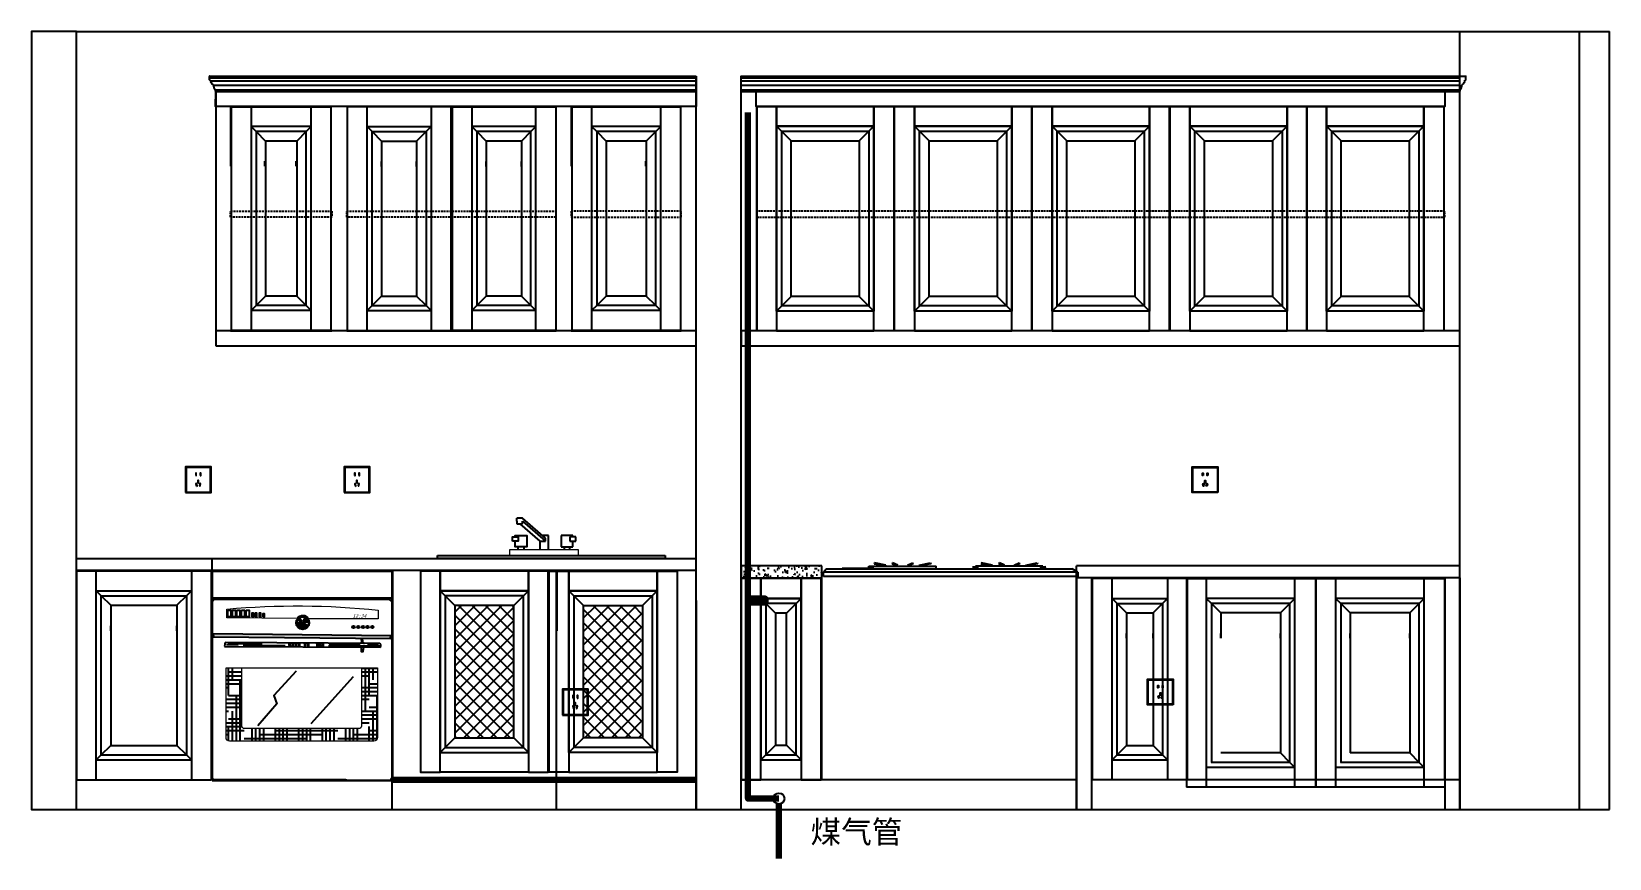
# Model space of a CAD drawing. Header units: inches. Extents: x 0 to 5270, y -163 to 2600.
import ezdxf

# ---------------------------------------------------------------- set-up
doc = ezdxf.new("R2010")
doc.units = ezdxf.units.IN
doc.header["$MEASUREMENT"] = 0
doc.linetypes.add('HIDDEN', pattern=[9.525, 6.35, -3.175])
for name, color, linetype in [('家具', 1, 'Continuous'), ('立面', 7, 'Continuous'), ('细线', 252, 'Continuous')]:
    doc.layers.add(name, color=color, linetype=linetype)
doc.layers.add('饰线', color=134, linetype='Continuous', lineweight=13)
doc.styles.add('ROMANS', font='SimSun.ttf', dxfattribs={"height": 150})
doc.styles.get("Standard").update_dxf_attribs({"font": 'SimSun.ttf'})

# ---------------------------------------------------------------- blocks, each defined once
blk = doc.blocks.new('A$C71273D52')
at = {"color": 1, "lineweight": 211}
for p, q in [((271.8, 113.6), (271.7, 105)), ((496.8, 113.6), (496.8, 105))]:
    blk.add_line(p, q, dxfattribs=at)
at = {"layer": '立面', "color": 3}
for p, q in [((271.8, 113.6), (496.8, 113.6)), ((290.7, 124.4), (289.6, 121.2)), ((289.6, 121.2), (328, 114.2)), ((328.6, 116.9), (290.7, 124.4)), ((328, 114.2), (328.6, 116.9)), ((351, 124.4), (349.4, 121.4)), ((349.4, 121.4), (366.4, 114.2)), ((368, 116.9), (351, 124.4)), ((366.4, 114.2), (368, 116.9)), ((400.6, 116.9), (417.6, 124.4)), ((402.2, 114.2), (400.6, 116.9)), ((419.2, 121.4), (402.2, 114.2)), ((417.6, 124.4), (419.2, 121.4)), ((440, 116.9), (477.9, 124.4)), ((440.6, 114.2), (440, 116.9)), ((479, 121.2), (440.6, 114.2)), ((853.2, 113.6), (628.2, 113.6)), ((628.2, 105), (628.2, 113.6)), ((647.1, 124.4), (646, 121.2)), ((646, 121.2), (684.4, 114.2)), ((685, 116.9), (647.1, 124.4)), ((684.4, 114.2), (685, 116.9)), ((707.4, 124.4), (705.8, 121.4)), ((705.8, 121.4), (722.8, 114.2)), ((724.4, 116.9), (707.4, 124.4)), ((722.8, 114.2), (724.4, 116.9)), ((757, 116.9), (774, 124.4)), ((758.6, 114.2), (757, 116.9)), ((775.6, 121.4), (758.6, 114.2)), ((774, 124.4), (775.6, 121.4)), ((796.4, 116.9), (834.3, 124.4)), ((797, 114.2), (796.4, 116.9)), ((835.4, 121.2), (797, 114.2)), ((834.3, 124.4), (835.4, 121.2)), ((853.2, 105), (853.2, 113.6)), ((155.1, 93.5), (174.2, 105)), ((155.1, 93.5), (1005.1, 93.5)), ((155.1, 93.5), (155.1, 78.5)), ((155.1, 78.5), (1005.1, 78.5)), ((995.8, 105), (174.2, 105)), ((836.5, 105.4), (943, 105.4)), ((1005.1, 93.5), (995.8, 105)), ((1005.1, 78.5), (1005.1, 93.5))]:
    blk.add_line(p, q, dxfattribs=at)
blk = doc.blocks.new('门板')
at = {"color": 6}
for p, q in [((66, 606), (115, 557)), ((312, 557), (361, 606)), ((115, 115), (66, 66)), ((312, 115), (361, 66))]:
    blk.add_line(p, q, dxfattribs=at)
for points in [[(0, 672), (66, 672), (66, 0), (0, 0)], [(66, 672), (361, 672), (361, 606), (66, 606)], [(361, 672), (427, 672), (427, 0), (361, 0)], [(66, 606), (361, 606), (361, 66), (66, 66)], [(83, 589), (344, 589), (344, 83), (83, 83)], [(115, 557), (312, 557), (312, 115), (115, 115)], [(66, 0), (361, 0), (361, 66), (66, 66)]]:
    blk.add_lwpolyline(points, close=True, dxfattribs=at)
blk = doc.blocks.new('627 267门')
at = {"color": 5}
for p, q in [((66, 606), (115, 557)), ((152, 557), (201, 606)), ((115, 115), (66, 66)), ((152, 115), (201, 66))]:
    blk.add_line(p, q, dxfattribs=at)
at = {"color": 6}
for points in [[(0, 672), (66, 672), (66, 0), (0, 0)], [(66, 672), (201, 672), (201, 606), (66, 606)], [(201, 672), (267, 672), (267, 0), (201, 0)], [(66, 606), (201, 606), (201, 66), (66, 66)], [(83, 589), (184, 589), (184, 83), (83, 83)], [(66, 0), (201, 0), (201, 66), (66, 66)]]:
    blk.add_lwpolyline(points, close=True, dxfattribs=at)
at = {"color": 5}
blk.add_lwpolyline([(115, 557), (152, 557), (152, 115), (115, 115)], close=True, dxfattribs=at)
blk = doc.blocks.new('墙壁开关')
at = {"color": 1}
for points in [[(-43, -43), (43, -43), (43, 43), (-43, 43)], [(-41, -41), (41, -41), (41, 41), (-41, 41)]]:
    blk.add_lwpolyline(points, close=True, dxfattribs=at)
at = {"color": 2}
for points in [[(-8.7, 13.9), (-6.7, 13.9), (-6.7, 21.9), (-8.7, 21.9)], [(6.3, 13.9), (8.3, 13.9), (8.3, 21.9), (6.3, 21.9)], [(-5.7, -21), (-3.8, -20.5), (-5.8, -12.8), (-7.8, -13.3)], [(-1.4, -10.2), (0.6, -10.2), (0.6, -2.2), (-1.4, -2.2)], [(3.4, -20.5), (5.3, -21), (7.4, -13.3), (5.4, -12.8)]]:
    blk.add_lwpolyline(points, close=True, dxfattribs=at)

msp = doc.modelspace()

# ---------------------------------------------------------------- hatches: boundary and pattern name
h = msp.add_hatch()
h.set_pattern_fill('AR-CONC', color=6, scale=0.25, style=0)
h.set_pattern_definition([(130, (98615.716, 33946.245), (-45.546167, -3.984771), [4.7625, -52.3875]), (185, (98615.716, 33946.245), (8.810706, 47.76416), [3.81, -41.91]), (79.549, (98611.92, 33945.913), (-36.735625, 43.779172), [4.0475, -44.5225]), (133.8158, (98615.716, 33958.945), (-67.76976, -10.510582), [7.14375, -78.58125]), (83.3644, (98610.07, 33958.07), (-59.35106, 61.85639), [6.07125, -66.78375]), (188.816, (98615.716, 33958.945), (-59.35115, 61.85628), [5.715, -62.865]), (159, (98609.366, 33955.77), (-37.90372, -25.56638), [4.7625, -52.3875]), (214, (98609.366, 33955.77), (-15.450507, 46.046992), [3.81, -41.91]), (108.5486, (98606.207, 33953.64), (-53.354123, 20.480714), [4.0475, -44.5225]), (142.5, (98615.716, 33946.245), (-0.7721508, 21.1387597), [0, -41.402, 0, -42.545, 0, -42.06875]), (172.5, (98615.716, 33946.245), (-16.7049156, 25.0451437), [0, -24.257, 0, -40.4495, 0, -16.03375]), (212.5, (98629.877, 33946.245), (-33.8976488, -1.432186), [0, -15.875, 0, -49.53, 0, -65.7225]), (222.5, (98636.227, 33946.245), (-37.032295, 6.356623), [0, -20.6375, 0, -32.893, 0, -46.6725])])
h.paths.add_polyline_path([(2369.9, 815), (2369.9, 775), (2639.9, 775), (2639.9, 815)])
h = msp.add_hatch()
h.set_pattern_fill('NET', color=2, scale=10, angle=45)
h.set_pattern_definition([(135, (87215.268, 33971.245), (22.45064, 22.45064), []), (45, (87215.268, 33971.245), (22.45064, -22.45064), [])])
h.paths.add_polyline_path([(2040.9, 682), (1843.9, 682), (1843.9, 240), (2040.9, 240)])
h.paths.add_polyline_path([(1413.9, 240), (1610.9, 240), (1610.9, 682), (1413.9, 682)])
at = {"layer": '细线'}
h = msp.add_hatch(color=8, dxfattribs=at)
h.dxf.hatch_style = 1
h.paths.add_polyline_path([(927.5, 624.4, 1), (883.5, 624.4, 1)])
h.paths.add_polyline_path([(925.5, 624.4, 1), (885.5, 624.4, 1)], flags=16)
h = msp.add_hatch(color=8, dxfattribs=at)
h.dxf.hatch_style = 1
h.paths.add_polyline_path([(903.7, 626), (895.2, 641.6, 0.113136), (888.8, 635.4)])
h.paths.add_polyline_path([(906.6, 604.5), (906.6, 622.1), (903.1, 625), (885.6, 626.1, 0.020483), (885.5, 624.4, 0.430949)])
h.paths.add_polyline_path([(907, 627.2), (908.6, 625), (925.3, 627.4, 0.244913), (914.4, 642.3)])
h.paths.add_polyline_path([(907.6, 623.4), (912.8, 605.8, 0.185142), (923.4, 615.5)])
h = msp.add_hatch(color=8, dxfattribs=at)
h.dxf.hatch_style = 1
h.paths.add_polyline_path([(1198.8, 576.1), (1201.1, 580.6), (606.9, 587.5), (607.7, 576.9), (1200.3, 572.3)])
h = msp.add_hatch(dxfattribs=at)
h.set_pattern_fill('HOUND,_O', color=8, scale=208.8)
h.set_pattern_definition([(0, (-6754.38, 16459.32), (52.2, 13.05), [208.8, -104.4]), (90, (-6754.38, 16459.32), (-13.05, -52.2), [208.8, -104.4])])
h.paths.add_polyline_path([(649.5, 240.6, 0.414214), (661.1, 229), (1143.6, 229, 0.414214), (1155.2, 240.6), (1155.2, 473.6), (1101.8, 473.6), (1101.8, 279.1, -0.414214), (1093.7, 270.9), (710.9, 270.9, -0.414214), (702.8, 279.1), (702.8, 473.6), (649.5, 473.6)])

# ---------------------------------------------------------------- linework, layer by layer
at = {"color": 6}
for p, q in [((150, 2600), (5270, 2600)), ((4770, 0), (4770, 2600)), ((5170, 0), (5170, 2600)), ((5270, 0), (5270, 2600)), ((2220, 0), (2220, 2451)), ((2370, 0), (2370, 2451)), ((150, 0), (150, 2400)), ((2370, 2400), (4770, 2400)), ((665, 2350), (665, 2188)), ((665, 2350), (665, 2150.6)), ((667, 2348.5), (934, 2348.5)), ((667, 2348.5), (667, 2165.2)), ((733, 2348.5), (733, 2186.5)), ((747.1, 2350), (932, 2350)), ((879.5, 2348.5), (1000, 2348.5)), ((934, 2186.5), (934, 2348.5)), ((1000, 2348.5), (1000, 1601.5)), ((1052.5, 2350), (1752.5, 2350)), ((1238, 2348.5), (1054.5, 2348.5)), ((1054.5, 2348.5), (1054.5, 2186.5)), ((1054.5, 2348.5), (1054.5, 2149.1)), ((1054.5, 2348.5), (1054.5, 2165.2)), ((1400.5, 2348.5), (1120.5, 2348.5)), ((1318.4, 2348.5), (1120.5, 2348.5)), ((1120.5, 2186.5), (1120.5, 2348.5)), ((1334.5, 2348.5), (1334.5, 2186.5)), ((1400.5, 2348.5), (1400.5, 2186.5)), ((1400.5, 2348.5), (1400.5, 2149.1)), ((1400.5, 2348.5), (1400.5, 2165.2)), ((1404.5, 2348.5), (1684.5, 2348.5)), ((1404.5, 2348.5), (1404.5, 2186.5)), ((1404.5, 2348.5), (1404.5, 2149.1)), ((1404.5, 2348.5), (1404.5, 2165.2)), ((1470.5, 2348.5), (1470.5, 2186.5)), ((1486.6, 2348.5), (1684.5, 2348.5)), ((1567, 2348.5), (1750.5, 2348.5)), ((1684.5, 2186.5), (1684.5, 2348.5)), ((1750.5, 2348.5), (1750.5, 2186.5)), ((1750.5, 2348.5), (1750.5, 2149.1)), ((1750.5, 2348.5), (1750.5, 2165.2)), ((1802.5, 2350), (1802.5, 2188)), ((1802.5, 2350), (1802.5, 2150.6)), ((1804.5, 2348.5), (2101.5, 2348.5)), ((1804.5, 2348.5), (1804.5, 2165.2)), ((1870.5, 2348.5), (1870.5, 2186.5)), ((1884.6, 2350), (2099.5, 2350)), ((2017, 2348.5), (2167.5, 2348.5)), ((2101.5, 2186.5), (2101.5, 2348.5)), ((2167.5, 2348.5), (2167.5, 2165.2)), ((2422, 2347), (2422, 2185)), ((2422, 2347), (2422, 2147.6)), ((2422, 2347), (2422, 2163.7)), ((733, 2282.5), (733, 2149.1)), ((733, 2282.5), (733, 2165.2)), ((934, 2282.5), (733, 2282.5)), ((750, 2265.5), (733, 2282.5)), ((934, 2282.5), (749.1, 2282.5)), ((934, 2282.5), (879.5, 2282.5)), ((917, 2265.5), (934, 2282.5)), ((934, 2165.2), (934, 2282.5)), ((934, 2149.1), (934, 2282.5)), ((1120.5, 2165.2), (1120.5, 2282.5)), ((1120.5, 2149.1), (1120.5, 2282.5)), ((1120.5, 2282.5), (1238, 2282.5)), ((1120.5, 2282.5), (1318.4, 2282.5)), ((1120.5, 2282.5), (1334.5, 2282.5)), ((1137.5, 2265.5), (1120.5, 2282.5)), ((1317.5, 2265.5), (1334.5, 2282.5)), ((1334.5, 2282.5), (1334.5, 2149.1)), ((1334.5, 2282.5), (1334.5, 2165.2)), ((1470.5, 2282.5), (1470.5, 2149.1)), ((1470.5, 2282.5), (1470.5, 2165.2)), ((1684.5, 2282.5), (1470.5, 2282.5)), ((1487.5, 2265.5), (1470.5, 2282.5)), ((1684.5, 2282.5), (1486.6, 2282.5)), ((1684.5, 2282.5), (1567, 2282.5)), ((1667.5, 2265.5), (1684.5, 2282.5)), ((1684.5, 2165.2), (1684.5, 2282.5)), ((1684.5, 2149.1), (1684.5, 2282.5)), ((1870.5, 2282.5), (1870.5, 2149.1)), ((1870.5, 2282.5), (1870.5, 2165.2)), ((2101.5, 2282.5), (1870.5, 2282.5)), ((1887.5, 2265.5), (1870.5, 2282.5)), ((2101.5, 2282.5), (1886.6, 2282.5)), ((2101.5, 2282.5), (2017, 2282.5)), ((2084.5, 2265.5), (2101.5, 2282.5)), ((2101.5, 2165.2), (2101.5, 2282.5)), ((2101.5, 2149.1), (2101.5, 2282.5)), ((2488.5, 2284), (2537.5, 2235)), ((2764.5, 2235), (2813.5, 2284)), ((2948.5, 2284), (2997.5, 2235)), ((3224.5, 2235), (3273.5, 2284)), ((3408.5, 2284), (3457.5, 2235)), ((3684.5, 2235), (3733.5, 2284)), ((3868.5, 2284), (3917.5, 2235)), ((4144.5, 2235), (4193.5, 2284)), ((4325.5, 2284), (4374.5, 2235)), ((4601.5, 2235), (4650.5, 2284)), ((917, 2265.5), (749.1, 2265.5)), ((750, 2265.5), (750, 2186.5)), ((750, 2265.5), (750, 2149.1)), ((750, 2265.5), (750, 2165.2)), ((917, 2265.5), (750, 2265.5)), ((917, 2265.5), (879.5, 2265.5)), ((917, 2165.2), (917, 2265.5)), ((917, 2149.1), (917, 2265.5)), ((917, 2186.5), (917, 2265.5)), ((1137.5, 2165.2), (1137.5, 2265.5)), ((1137.5, 2149.1), (1137.5, 2265.5)), ((1137.5, 2186.5), (1137.5, 2265.5)), ((1137.5, 2265.5), (1238, 2265.5)), ((1137.5, 2265.5), (1318.4, 2265.5)), ((1137.5, 2265.5), (1317.5, 2265.5)), ((1317.5, 2265.5), (1317.5, 2186.5)), ((1317.5, 2265.5), (1317.5, 2149.1)), ((1317.5, 2265.5), (1317.5, 2165.2)), ((1667.5, 2265.5), (1486.6, 2265.5)), ((1487.5, 2265.5), (1487.5, 2186.5)), ((1487.5, 2265.5), (1487.5, 2149.1)), ((1487.5, 2265.5), (1487.5, 2165.2)), ((1667.5, 2265.5), (1487.5, 2265.5)), ((1667.5, 2265.5), (1567, 2265.5)), ((1667.5, 2165.2), (1667.5, 2265.5)), ((1667.5, 2149.1), (1667.5, 2265.5)), ((1667.5, 2186.5), (1667.5, 2265.5)), ((2084.5, 2265.5), (1886.6, 2265.5)), ((1887.5, 2265.5), (1887.5, 2186.5)), ((1887.5, 2265.5), (1887.5, 2149.1)), ((1887.5, 2265.5), (1887.5, 2165.2)), ((2084.5, 2265.5), (1887.5, 2265.5)), ((2084.5, 2265.5), (2017, 2265.5)), ((2084.5, 2165.2), (2084.5, 2265.5)), ((2084.5, 2149.1), (2084.5, 2265.5)), ((2084.5, 2186.5), (2084.5, 2265.5)), ((667, 2165.2), (667, 1601.5)), ((733, 2165.2), (733, 1601.5)), ((750, 2165.2), (750, 1684.5)), ((917, 1684.5), (917, 2165.2)), ((934, 1601.5), (934, 2165.2)), ((1054.5, 2165.2), (1054.5, 1601.5)), ((1120.5, 1601.5), (1120.5, 2165.2)), ((1137.5, 1684.5), (1137.5, 2165.2)), ((1317.5, 2165.2), (1317.5, 1684.5)), ((1334.5, 2165.2), (1334.5, 1601.5)), ((1400.5, 2165.2), (1400.5, 1601.5)), ((1404.5, 2165.2), (1404.5, 1601.5)), ((1470.5, 2165.2), (1470.5, 1601.5)), ((1487.5, 2165.2), (1487.5, 1684.5)), ((1667.5, 1684.5), (1667.5, 2165.2)), ((1684.5, 1601.5), (1684.5, 2165.2)), ((1750.5, 2165.2), (1750.5, 1601.5)), ((1804.5, 2165.2), (1804.5, 1601.5)), ((1870.5, 2165.2), (1870.5, 1601.5)), ((1887.5, 2165.2), (1887.5, 1684.5)), ((2084.5, 1684.5), (2084.5, 2165.2)), ((2101.5, 1601.5), (2101.5, 2165.2)), ((2167.5, 2165.2), (2167.5, 1601.5)), ((2422, 2163.7), (2422, 1600)), ((2537.5, 1715), (2488.5, 1666)), ((2764.5, 1715), (2813.5, 1666)), ((2997.5, 1715), (2948.5, 1666)), ((3224.5, 1715), (3273.5, 1666)), ((3457.5, 1715), (3408.5, 1666)), ((3684.5, 1715), (3733.5, 1666)), ((3917.5, 1715), (3868.5, 1666)), ((4144.5, 1715), (4193.5, 1666)), ((4374.5, 1715), (4325.5, 1666)), ((4601.5, 1715), (4650.5, 1666)), ((750, 1684.5), (733, 1667.5)), ((934, 1667.5), (733, 1667.5)), ((917, 1684.5), (749.1, 1684.5)), ((917, 1684.5), (749.1, 1684.5)), ((934, 1667.5), (749.1, 1667.5)), ((917, 1684.5), (750, 1684.5)), ((917, 1684.5), (750, 1684.5)), ((917, 1684.5), (879.5, 1684.5)), ((917, 1684.5), (879.5, 1684.5)), ((934, 1667.5), (879.5, 1667.5)), ((917, 1684.5), (934, 1667.5)), ((1137.5, 1684.5), (1120.5, 1667.5)), ((1120.5, 1667.5), (1238, 1667.5)), ((1120.5, 1667.5), (1318.4, 1667.5)), ((1120.5, 1667.5), (1334.5, 1667.5)), ((1137.5, 1684.5), (1238, 1684.5)), ((1137.5, 1684.5), (1318.4, 1684.5)), ((1137.5, 1684.5), (1317.5, 1684.5)), ((1137.5, 1684.5), (1238, 1684.5)), ((1137.5, 1684.5), (1318.4, 1684.5)), ((1137.5, 1684.5), (1317.5, 1684.5)), ((1317.5, 1684.5), (1334.5, 1667.5)), ((1487.5, 1684.5), (1470.5, 1667.5)), ((1684.5, 1667.5), (1470.5, 1667.5)), ((1667.5, 1684.5), (1486.6, 1684.5)), ((1667.5, 1684.5), (1486.6, 1684.5)), ((1684.5, 1667.5), (1486.6, 1667.5)), ((1667.5, 1684.5), (1487.5, 1684.5)), ((1667.5, 1684.5), (1487.5, 1684.5)), ((1667.5, 1684.5), (1567, 1684.5)), ((1667.5, 1684.5), (1567, 1684.5)), ((1684.5, 1667.5), (1567, 1667.5)), ((1667.5, 1684.5), (1684.5, 1667.5)), ((1887.5, 1684.5), (1870.5, 1667.5)), ((2101.5, 1667.5), (1870.5, 1667.5)), ((2084.5, 1684.5), (1886.6, 1684.5)), ((2084.5, 1684.5), (1886.6, 1684.5)), ((2101.5, 1667.5), (1886.6, 1667.5)), ((2084.5, 1684.5), (1887.5, 1684.5)), ((2084.5, 1684.5), (1887.5, 1684.5)), ((2084.5, 1684.5), (2017, 1684.5)), ((2084.5, 1684.5), (2017, 1684.5)), ((2101.5, 1667.5), (2017, 1667.5)), ((2084.5, 1684.5), (2101.5, 1667.5)), ((665, 1600), (1002.5, 1600)), ((934, 1601.5), (667, 1601.5)), ((1000, 1601.5), (879.5, 1601.5)), ((1052.5, 1600), (1752.5, 1600)), ((1054.5, 1601.5), (1238, 1601.5)), ((1120.5, 1601.5), (1318.4, 1601.5)), ((1120.5, 1601.5), (1400.5, 1601.5)), ((1684.5, 1601.5), (1404.5, 1601.5)), ((1684.5, 1601.5), (1486.6, 1601.5)), ((1750.5, 1601.5), (1567, 1601.5)), ((1802.5, 1600), (2170, 1600)), ((1802.5, 1600), (2170, 1600)), ((2101.5, 1601.5), (1804.5, 1601.5)), ((2167.5, 1601.5), (2017, 1601.5)), ((615, 1550), (2220, 1550)), ((2370, 1550), (4770, 1550)), ((2370.5, 1550), (4770.5, 1550)), ((150, 839), (2220, 839)), ((150, 800), (2220, 800)), ((457.5, 797), (150, 797)), ((150, 797), (150, 613.7)), ((600, 797), (216, 797)), ((517.9, 797), (216, 797)), ((216, 635), (216, 797)), ((534, 797), (534, 635)), ((600, 797), (984, 797)), ((600, 797), (600, 635)), ((600, 797), (600, 597.6)), ((600, 797), (600, 613.7)), ((600, 797), (600, 635)), ((600, 797), (600, 597.6)), ((600, 797), (600, 613.7)), ((603, 799), (603, 839)), ((603, 797), (603, 97)), ((682.1, 797), (984, 797)), ((742.5, 797), (1050, 797)), ((1203, 797), (1203, 97)), ((1203, 797), (1203, 635)), ((1203, 797), (1203, 597.6)), ((1203, 797), (1203, 613.7)), ((1205.5, 800), (1205.5, 100)), ((1752.5, 800), (1752.5, 100)), ((1754.5, 797), (1754.5, 635)), ((1754.5, 797), (1754.5, 597.6)), ((2369.9, 100), (2369.9, 815)), ((2639.9, 100), (2639.9, 815)), ((4769.9, 815), (3489.9, 815)), ((3489.9, 0), (3489.9, 815)), ((3489.9, 775), (3489.9, 100)), ((4769.9, 775), (3489.9, 775)), ((3539.9, 775), (3539.9, 100)), ((3539.9, 775), (3539.9, 100)), ((3697.4, 772), (3542.9, 772)), ((3542.9, 772), (3542.9, 588.7)), ((3859.9, 772), (3608.9, 772)), ((3608.9, 610), (3608.9, 772)), ((3793.9, 772), (3793.9, 610)), ((3857.4, 772), (4287.9, 772)), ((3857.4, 772), (3857.4, 588.7)), ((3859.9, 772), (3859.9, 588.7)), ((3923.4, 772), (3923.4, 610)), ((4219.4, 610), (4219.4, 772)), ((4606.4, 772), (4271.9, 772)), ((4287.9, 775), (4287.9, 75)), ((4718.9, 772), (4287.9, 772)), ((4289.4, 772), (4719.9, 772)), ((4289.4, 772), (4289.4, 588.7)), ((4355.4, 772), (4355.4, 610)), ((4651.4, 610), (4651.4, 772)), ((4718.9, 772), (4718.9, 588.7)), ((4719.9, 775), (4719.9, 100)), ((4719.9, 775), (4719.9, 75)), ((4769.9, 775), (4769.9, 100)), ((216, 613.7), (216, 731)), ((216, 597.6), (216, 731)), ((216, 731), (457.5, 731)), ((216, 731), (517.9, 731)), ((216, 731), (534, 731)), ((233, 714), (216, 731)), ((233, 613.7), (233, 714)), ((233, 597.6), (233, 714)), ((233, 635), (233, 714)), ((233, 714), (457.5, 714)), ((233, 714), (517.9, 714)), ((233, 714), (517, 714)), ((517, 714), (534, 731)), ((517, 714), (517, 635)), ((517, 714), (517, 597.6)), ((517, 714), (517, 613.7)), ((534, 731), (534, 597.6)), ((534, 731), (534, 613.7)), ((1203, 696), (1203, -3)), ((1752.5, 699), (1752.5, 0)), ((2220, 699), (2220, 0)), ((3608.9, 588.7), (3608.9, 706)), ((3608.9, 572.6), (3608.9, 706)), ((3608.9, 706), (3697.4, 706)), ((3608.9, 706), (3777.8, 706)), ((3608.9, 706), (3793.9, 706)), ((3625.9, 689), (3608.9, 706)), ((3625.9, 588.7), (3625.9, 689)), ((3625.9, 572.6), (3625.9, 689)), ((3625.9, 610), (3625.9, 689)), ((3625.9, 689), (3697.4, 689)), ((3625.9, 689), (3777.8, 689)), ((3625.9, 689), (3776.9, 689)), ((3776.9, 689), (3793.9, 706)), ((3776.9, 689), (3776.9, 610)), ((3776.9, 689), (3776.9, 572.6)), ((3776.9, 689), (3776.9, 588.7)), ((3793.9, 706), (3793.9, 572.6)), ((3793.9, 706), (3793.9, 588.7)), ((3923.4, 706), (3923.4, 572.6)), ((3923.4, 706), (3923.4, 588.7)), ((4219.4, 706), (3923.4, 706)), ((3940.4, 689), (3923.4, 706)), ((4219.4, 706), (3939.5, 706)), ((4202.4, 689), (3939.5, 689)), ((3940.4, 689), (3940.4, 610)), ((3940.4, 689), (3940.4, 572.6)), ((3940.4, 689), (3940.4, 588.7)), ((4202.4, 689), (3940.4, 689)), ((4219.4, 706), (4019.9, 706)), ((4202.4, 689), (4019.9, 689)), ((4202.4, 689), (4219.4, 706)), ((4202.4, 588.7), (4202.4, 689)), ((4202.4, 572.6), (4202.4, 689)), ((4202.4, 610), (4202.4, 689)), ((4219.4, 588.7), (4219.4, 706)), ((4219.4, 572.6), (4219.4, 706)), ((4355.4, 706), (4355.4, 572.6)), ((4355.4, 706), (4355.4, 588.7)), ((4651.4, 706), (4355.4, 706)), ((4372.4, 689), (4355.4, 706)), ((4651.4, 706), (4371.5, 706)), ((4634.4, 689), (4371.5, 689)), ((4372.4, 689), (4372.4, 610)), ((4372.4, 689), (4372.4, 572.6)), ((4372.4, 689), (4372.4, 588.7)), ((4634.4, 689), (4372.4, 689)), ((4651.4, 706), (4451.9, 706)), ((4634.4, 689), (4451.9, 689)), ((4634.4, 689), (4651.4, 706)), ((4634.4, 588.7), (4634.4, 689)), ((4634.4, 572.6), (4634.4, 689)), ((4634.4, 610), (4634.4, 689)), ((4651.4, 588.7), (4651.4, 706)), ((4651.4, 572.6), (4651.4, 706)), ((3489.9, 674), (3489.9, 0)), ((3539.9, 674), (3539.9, 0)), ((4719.9, 674), (4719.9, 0)), ((4769.9, 674), (4769.9, 0)), ((150, 613.7), (150, 100)), ((216, 100), (216, 613.7)), ((233, 183), (233, 613.7)), ((517, 613.7), (517, 183)), ((534, 613.7), (534, 100)), ((600, 613.7), (600, 100)), ((600, 613.7), (600, 100)), ((1203, 613.7), (1203, 100)), ((3542.9, 588.7), (3542.9, 100)), ((3608.9, 100), (3608.9, 588.7)), ((3625.9, 183), (3625.9, 588.7)), ((3776.9, 588.7), (3776.9, 183)), ((3793.9, 588.7), (3793.9, 100)), ((3857.4, 588.7), (3857.4, 75)), ((3859.9, 588.7), (3859.9, 100)), ((3923.4, 588.7), (3923.4, 75)), ((3940.4, 588.7), (3940.4, 158)), ((4202.4, 158), (4202.4, 588.7)), ((4219.4, 75), (4219.4, 588.7)), ((4289.4, 588.7), (4289.4, 75)), ((4355.4, 588.7), (4355.4, 75)), ((4372.4, 588.7), (4372.4, 158)), ((4634.4, 158), (4634.4, 588.7)), ((4651.4, 75), (4651.4, 588.7)), ((4718.9, 588.7), (4718.9, 100)), ((233, 183), (216, 166)), ((216, 166), (457.5, 166)), ((216, 166), (517.9, 166)), ((216, 166), (534, 166)), ((233, 183), (457.5, 183)), ((233, 183), (517.9, 183)), ((233, 183), (517, 183)), ((233, 183), (457.5, 183)), ((233, 183), (517.9, 183)), ((233, 183), (517, 183)), ((517, 183), (534, 166)), ((3625.9, 183), (3608.9, 166)), ((3608.9, 166), (3697.4, 166)), ((3608.9, 166), (3777.8, 166)), ((3608.9, 166), (3793.9, 166)), ((3625.9, 183), (3697.4, 183)), ((3625.9, 183), (3777.8, 183)), ((3625.9, 183), (3776.9, 183)), ((3625.9, 183), (3697.4, 183)), ((3625.9, 183), (3777.8, 183)), ((3625.9, 183), (3776.9, 183)), ((3776.9, 183), (3793.9, 166)), ((4219.4, 141), (3923.4, 141)), ((4202.4, 158), (3939.5, 158)), ((4202.4, 158), (3939.5, 158)), ((4219.4, 141), (3939.5, 141)), ((4202.4, 158), (3940.4, 158)), ((4202.4, 158), (3940.4, 158)), ((4202.4, 158), (4019.9, 158)), ((4202.4, 158), (4019.9, 158)), ((4219.4, 141), (4019.9, 141)), ((4202.4, 158), (4219.4, 141)), ((4651.4, 141), (4355.4, 141)), ((4634.4, 158), (4371.5, 158)), ((4634.4, 158), (4371.5, 158)), ((4651.4, 141), (4371.5, 141)), ((4634.4, 158), (4372.4, 158)), ((4634.4, 158), (4372.4, 158)), ((4634.4, 158), (4451.9, 158)), ((4634.4, 158), (4451.9, 158)), ((4651.4, 141), (4451.9, 141)), ((4634.4, 158), (4651.4, 141)), ((150, 100), (600, 100)), ((150, 100), (447.5, 100)), ((216, 100), (600, 100)), ((984, 100), (600, 100)), ((1050, 100), (600, 100)), ((603, 97), (1203, 97)), ((608, 100), (1052.5, 100)), ((984, 100), (692.1, 100)), ((1050, 100), (752.5, 100)), ((1752.5, 100), (2170, 100)), ((2101.5, 100), (1836.6, 100)), ((3489.9, 100), (2369.9, 100)), ((4769.9, 100), (3539.9, 100)), ((4179.4, 75), (3857.4, 75)), ((4287.9, 75), (4019.9, 75)), ((4611.4, 75), (4289.4, 75)), ((4719.9, 75), (4451.9, 75)), ((120, 0), (5270, 0))]:
    msp.add_line(p, q, dxfattribs=at)
at = {"color": 2}
for p, q in [((594, 2439), (594, 2450)), ((594, 2445.5), (2220, 2445.5)), ((595, 2451), (2220, 2451)), ((595, 2438), (597.5, 2438)), ((597.7, 2435.5), (2220, 2435.5)), ((2220, 2451), (2220, 2400)), ((2370, 2445.5), (4770, 2445.5)), ((2370, 2435.5), (4770, 2435.5)), ((4789.9, 2438), (4787.4, 2438)), ((4790.9, 2439), (4790.9, 2450)), ((608.1, 2420.5), (2220, 2420.5)), ((614, 2405.5), (2220, 2405.5)), ((614, 2401), (614, 2405.5)), ((615, 2400), (615, 1550)), ((2220, 2400), (615, 2400)), ((2370, 2420.5), (4770, 2420.5)), ((2370, 2405.5), (4770, 2405.5)), ((4770.9, 2401), (4770.9, 2405.5)), ((1802.5, 1550), (1802.5, 1550)), ((1203, 797), (1203, -3)), ((1752.5, 800), (1752.5, 0)), ((3489.9, 775), (3489.9, 0)), ((3539.9, 775), (3539.9, 0)), ((4719.9, 775), (4719.9, 0))]:
    msp.add_line(p, q, dxfattribs=at)
at = {"color": 5}
for p, q in [((750, 2265.5), (781.3, 2234.2)), ((781.3, 2234.2), (781.3, 2186.5)), ((781.3, 2234.2), (781.3, 2149.1)), ((885.7, 2234.2), (781.3, 2234.2)), ((885.7, 2234.2), (781.3, 2234.2)), ((885.7, 2234.2), (879.5, 2234.2)), ((917, 2265.5), (885.7, 2234.2)), ((885.7, 2234.2), (885.7, 2186.5)), ((885.7, 2234.2), (885.7, 2149.1)), ((1137.5, 2265.5), (1168.8, 2234.2)), ((1168.8, 2234.2), (1168.8, 2186.5)), ((1168.8, 2234.2), (1168.8, 2149.1)), ((1168.8, 2234.2), (1238, 2234.2)), ((1168.8, 2234.2), (1286.2, 2234.2)), ((1168.8, 2234.2), (1286.2, 2234.2)), ((1317.5, 2265.5), (1286.2, 2234.2)), ((1286.2, 2234.2), (1286.2, 2186.5)), ((1286.2, 2234.2), (1286.2, 2149.1)), ((1487.5, 2265.5), (1518.8, 2234.2)), ((1518.8, 2234.2), (1518.8, 2186.5)), ((1518.8, 2234.2), (1518.8, 2149.1)), ((1636.2, 2234.2), (1518.8, 2234.2)), ((1636.2, 2234.2), (1518.8, 2234.2)), ((1636.2, 2234.2), (1567, 2234.2)), ((1667.5, 2265.5), (1636.2, 2234.2)), ((1636.2, 2234.2), (1636.2, 2186.5)), ((1636.2, 2234.2), (1636.2, 2149.1)), ((1887.5, 2265.5), (1918.8, 2234.2)), ((1918.8, 2234.2), (1918.8, 2186.5)), ((1918.8, 2234.2), (1918.8, 2149.1)), ((2053.2, 2234.2), (1918.8, 2234.2)), ((2053.2, 2234.2), (1918.8, 2234.2)), ((2053.2, 2234.2), (2017, 2234.2)), ((2084.5, 2265.5), (2053.2, 2234.2)), ((2053.2, 2234.2), (2053.2, 2186.5)), ((2053.2, 2234.2), (2053.2, 2149.1)), ((779.3, 2150.6), (779.3, 2166.7)), ((781.3, 2165.2), (781.3, 1715.8)), ((883.7, 2150.6), (883.7, 2166.7)), ((885.7, 2165.2), (885.7, 1715.8)), ((1168.8, 2149.1), (1168.8, 2165.2)), ((1168.8, 2165.2), (1168.8, 1715.8)), ((1286.2, 2149.1), (1286.2, 2165.2)), ((1286.2, 2165.2), (1286.2, 1715.8)), ((1518.8, 2149.1), (1518.8, 2165.2)), ((1518.8, 2165.2), (1518.8, 1715.8)), ((1636.2, 2149.1), (1636.2, 2165.2)), ((1636.2, 2165.2), (1636.2, 1715.8)), ((1918.8, 2165.2), (1918.8, 1715.8)), ((2051.2, 2150.6), (2051.2, 2166.7)), ((2053.2, 2165.2), (2053.2, 1715.8)), ((750, 1684.5), (781.3, 1715.8)), ((885.7, 1715.8), (781.3, 1715.8)), ((885.7, 1715.8), (781.3, 1715.8)), ((885.7, 1715.8), (879.5, 1715.8)), ((917, 1684.5), (885.7, 1715.8)), ((1137.5, 1684.5), (1168.8, 1715.8)), ((1168.8, 1715.8), (1238, 1715.8)), ((1168.8, 1715.8), (1286.2, 1715.8)), ((1168.8, 1715.8), (1286.2, 1715.8)), ((1317.5, 1684.5), (1286.2, 1715.8)), ((1487.5, 1684.5), (1518.8, 1715.8)), ((1636.2, 1715.8), (1518.8, 1715.8)), ((1636.2, 1715.8), (1518.8, 1715.8)), ((1636.2, 1715.8), (1567, 1715.8)), ((1667.5, 1684.5), (1636.2, 1715.8)), ((1887.5, 1684.5), (1918.8, 1715.8)), ((2053.2, 1715.8), (1918.8, 1715.8)), ((2053.2, 1715.8), (1918.8, 1715.8)), ((2053.2, 1715.8), (2017, 1715.8)), ((2084.5, 1684.5), (2053.2, 1715.8)), ((233, 714), (264.3, 682.7)), ((517, 714), (485.7, 682.7)), ((3625.9, 689), (3657.2, 657.7)), ((3776.9, 689), (3745.6, 657.7)), ((3940.4, 689), (3971.7, 657.7)), ((4202.4, 689), (4171.2, 657.7)), ((4372.4, 689), (4403.6, 657.7)), ((4634.4, 689), (4603.1, 657.7)), ((264.3, 682.7), (264.3, 635)), ((264.3, 682.7), (264.3, 597.6)), ((264.3, 682.7), (457.5, 682.7)), ((264.3, 682.7), (485.7, 682.7)), ((264.3, 682.7), (485.7, 682.7)), ((485.7, 682.7), (485.7, 635)), ((485.7, 682.7), (485.7, 597.6)), ((3657.2, 657.7), (3657.2, 610)), ((3657.2, 657.7), (3657.2, 572.6)), ((3657.2, 657.7), (3697.4, 657.7)), ((3657.2, 657.7), (3745.6, 657.7)), ((3657.2, 657.7), (3745.6, 657.7)), ((3745.6, 657.7), (3745.6, 610)), ((3745.6, 657.7), (3745.6, 572.6)), ((3971.7, 657.7), (3971.7, 610)), ((3971.7, 657.7), (3971.7, 572.6)), ((4171.2, 657.7), (3971.7, 657.7)), ((4171.2, 657.7), (3971.7, 657.7)), ((4171.2, 657.7), (4019.9, 657.7)), ((4171.2, 657.7), (4171.2, 610)), ((4171.2, 657.7), (4171.2, 572.6)), ((4403.6, 657.7), (4403.6, 610)), ((4403.6, 657.7), (4403.6, 572.6)), ((4603.1, 657.7), (4403.6, 657.7)), ((4603.1, 657.7), (4403.6, 657.7)), ((4603.1, 657.7), (4451.9, 657.7)), ((4603.1, 657.7), (4603.1, 610)), ((4603.1, 657.7), (4603.1, 572.6)), ((264.3, 597.6), (264.3, 613.7)), ((264.3, 613.7), (264.3, 214.3)), ((485.7, 597.6), (485.7, 613.7)), ((485.7, 613.7), (485.7, 214.3)), ((3657.2, 572.6), (3657.2, 588.7)), ((3657.2, 588.7), (3657.2, 214.3)), ((3745.6, 572.6), (3745.6, 588.7)), ((3745.6, 588.7), (3745.6, 214.3)), ((3971.7, 572.6), (3971.7, 588.7)), ((4171.2, 572.6), (4171.2, 588.7)), ((4171.2, 588.7), (4171.2, 189.3)), ((4403.6, 572.6), (4403.6, 588.7)), ((4403.6, 588.7), (4403.6, 189.3)), ((4603.1, 572.6), (4603.1, 588.7)), ((4603.1, 588.7), (4603.1, 189.3)), ((233, 183), (264.3, 214.3)), ((264.3, 214.3), (457.5, 214.3)), ((264.3, 214.3), (485.7, 214.3)), ((264.3, 214.3), (485.7, 214.3)), ((517, 183), (485.7, 214.3)), ((3625.9, 183), (3657.2, 214.3)), ((3657.2, 214.3), (3697.4, 214.3)), ((3657.2, 214.3), (3745.6, 214.3)), ((3657.2, 214.3), (3745.6, 214.3)), ((3776.9, 183), (3745.6, 214.3)), ((4171.2, 189.3), (3971.7, 189.3)), ((4171.2, 189.3), (3971.7, 189.3)), ((4171.2, 189.3), (4019.9, 189.3)), ((4202.4, 158), (4171.2, 189.3)), ((4603.1, 189.3), (4403.6, 189.3)), ((4603.1, 189.3), (4403.6, 189.3)), ((4603.1, 189.3), (4451.9, 189.3)), ((4634.4, 158), (4603.1, 189.3))]:
    msp.add_line(p, q, dxfattribs=at)
at = {"color": 6, "lineweight": 211}
msp.add_line((1205.5, 100), (2220, 100), dxfattribs=at)
at = {"color": 1, "lineweight": 211}
msp.add_line((2496, -163.2), (2496, 18.5), dxfattribs=at)
at = {"color": 6}
for points in [[(150, 2600), (0, 2600), (0, 0), (150, 0)], [(615, 2400), (2220, 2400), (2220, 2350), (614, 2350)], [(2420, 2400), (4720, 2400), (4720, 2350), (2420, 2350)], [(2420.5, 2400), (4720.5, 2400), (4720.5, 2350), (2420.5, 2350)], [(2422.5, 2350), (2488.5, 2350), (2488.5, 1600), (2422.5, 1600)], [(2488.5, 2350), (2813.5, 2350), (2813.5, 2284), (2488.5, 2284)], [(2813.5, 2350), (2879.5, 2350), (2879.5, 1600), (2813.5, 1600)], [(2882.5, 2350), (2948.5, 2350), (2948.5, 1600), (2882.5, 1600)], [(2948.5, 2350), (3273.5, 2350), (3273.5, 2284), (2948.5, 2284)], [(3273.5, 2350), (3339.5, 2350), (3339.5, 1600), (3273.5, 1600)], [(3342.5, 2350), (3408.5, 2350), (3408.5, 1600), (3342.5, 1600)], [(3408.5, 2350), (3733.5, 2350), (3733.5, 2284), (3408.5, 2284)], [(3733.5, 2350), (3799.5, 2350), (3799.5, 1600), (3733.5, 1600)], [(3802.5, 2350), (3868.5, 2350), (3868.5, 1600), (3802.5, 1600)], [(3868.5, 2350), (4193.5, 2350), (4193.5, 2284), (3868.5, 2284)], [(4193.5, 2350), (4259.5, 2350), (4259.5, 1600), (4193.5, 1600)], [(4259.5, 2350), (4325.5, 2350), (4325.5, 1600), (4259.5, 1600)], [(4325.5, 2350), (4650.5, 2350), (4650.5, 2284), (4325.5, 2284)], [(4650.5, 2350), (4716.5, 2350), (4716.5, 1600), (4650.5, 1600)], [(2488.5, 2284), (2813.5, 2284), (2813.5, 1666), (2488.5, 1666)], [(2505.5, 2267), (2796.5, 2267), (2796.5, 1683), (2505.5, 1683)], [(2948.5, 2284), (3273.5, 2284), (3273.5, 1666), (2948.5, 1666)], [(2965.5, 2267), (3256.5, 2267), (3256.5, 1683), (2965.5, 1683)], [(3408.5, 2284), (3733.5, 2284), (3733.5, 1666), (3408.5, 1666)], [(3425.5, 2267), (3716.5, 2267), (3716.5, 1683), (3425.5, 1683)], [(3868.5, 2284), (4193.5, 2284), (4193.5, 1666), (3868.5, 1666)], [(3885.5, 2267), (4176.5, 2267), (4176.5, 1683), (3885.5, 1683)], [(4325.5, 2284), (4650.5, 2284), (4650.5, 1666), (4325.5, 1666)], [(4342.5, 2267), (4633.5, 2267), (4633.5, 1683), (4342.5, 1683)], [(2537.5, 2235), (2764.5, 2235), (2764.5, 1715), (2537.5, 1715)], [(2997.5, 2235), (3224.5, 2235), (3224.5, 1715), (2997.5, 1715)], [(3457.5, 2235), (3684.5, 2235), (3684.5, 1715), (3457.5, 1715)], [(3917.5, 2235), (4144.5, 2235), (4144.5, 1715), (3917.5, 1715)], [(4374.5, 2235), (4601.5, 2235), (4601.5, 1715), (4374.5, 1715)], [(2488.5, 1600), (2813.5, 1600), (2813.5, 1666), (2488.5, 1666)], [(2948.5, 1600), (3273.5, 1600), (3273.5, 1666), (2948.5, 1666)], [(3408.5, 1600), (3733.5, 1600), (3733.5, 1666), (3408.5, 1666)], [(3868.5, 1600), (4193.5, 1600), (4193.5, 1666), (3868.5, 1666)], [(4325.5, 1600), (4650.5, 1600), (4650.5, 1666), (4325.5, 1666)], [(615, 1550), (2220, 1550), (2220, 1600), (615, 1600)], [(2370, 1550), (4769.9, 1550), (4769.9, 1600), (2370, 1600)], [(2370.5, 1550), (4770.4, 1550), (4770.4, 1600), (2370.5, 1600)], [(603, 797), (1203, 797), (1203, 707), (603, 707)], [(2639.9, 815), (2369.9, 815), (2369.9, 775), (2639.9, 775)]]:
    msp.add_lwpolyline(points, close=True, dxfattribs=at)
at = {"color": 2}
msp.add_lwpolyline([(4770, 2400), (2370, 2400), (2370, 2451), (4790, 2451)], dxfattribs=at)
at = {"color": 1, "lineweight": 211}
msp.add_lwpolyline([(2392.6, 2329.9), (2392.6, 705.2), (2451.3, 705.2), (2451.3, 691.6), (2392.6, 691.6), (2392.6, 705.2), (2392.6, 37), (2496, 37)], dxfattribs=at)
at = {"color": 4, "linetype": 'HIDDEN'}
for points in [[(665, 2000), (1002.5, 2000), (1002.5, 1980), (665, 1980)], [(1052.5, 2000), (1750.5, 2000), (1750.5, 1980), (1052.5, 1980)], [(2170, 2000), (1802.5, 2000), (1802.5, 1980), (2170, 1980)], [(4720, 2000), (2422, 2000), (2422, 1980), (4720, 1980)], [(4720.5, 2000), (2422.5, 2000), (2422.5, 1980), (4720.5, 1980)]]:
    msp.add_lwpolyline(points, close=True, dxfattribs=at)
at = {"color": 1}
msp.add_circle((2496, 37), 18.5, dxfattribs=at)
at = {"color": 2}
for centre, radius, start, end in [((595, 2450), 1, 90, 180), ((595, 2439), 1, 180, 270), ((616.2, 2438.4), 18.7, 181.1364, 237.0488), ((4768.7, 2438.4), 18.7, 302.9512, 358.8636), ((4789.9, 2450), 1, 0, 90), ((4789.9, 2439), 1, 270, 0), ((601.6, 2416.3), 7.72, 349.4221, 55.488), ((616.8, 2412.8), 7.81, 164.4268, 249.2905), ((615, 2401), 1, 180, 270), ((4769.9, 2401), 1, 270, 0), ((4768.1, 2412.8), 7.81, 290.7095, 15.5732), ((4783.2, 2416.3), 7.72, 124.512, 190.5779)]:
    msp.add_arc(centre, radius, start, end, dxfattribs=at)
at = {"layer": '家具'}
for p, q in [((1356.3, 849), (2116.3, 849)), ((1356.3, 839), (1356.3, 849)), ((2116.3, 849), (2116.3, 839)), ((2116.3, 839), (1356.3, 839))]:
    msp.add_line(p, q, dxfattribs=at)
msp.add_lwpolyline([(614.6, 703.2), (1191.6, 703.2, -0.414214), (1203.2, 691.6), (1203.2, 108.6, -0.414214), (1191.6, 97), (614.6, 97, -0.414214), (603, 108.6), (603, 691.6, -0.414214)], format="xyb", close=True, dxfattribs=at)
at = {"layer": '细线', "color": 8}
for p, q in [((1620.5, 964.2), (1620.5, 973.8)), ((1639.7, 973.8), (1620.5, 973.8)), ((1620.5, 964.2), (1620.5, 954.6)), ((1620.5, 954.6), (1639.7, 954.6)), ((1631.2, 954.7), (1697.3, 897)), ((1716.5, 906.6), (1639.7, 973.8)), ((1639.7, 964.2), (1716.5, 897)), ((1639.7, 954.6), (1639.7, 964.2)), ((1697.3, 897), (1716.5, 897)), ((1697.3, 897), (1697.3, 868.2)), ((1726.1, 916.2), (1705.6, 916.2)), ((1716.1, 916.2), (1716.1, 919)), ((1716.5, 897), (1716.5, 906.6)), ((1726.1, 868.2), (1726.1, 916.2)), ((1769.3, 916.2), (1769.3, 877.8)), ((1807.7, 916.2), (1769.3, 916.2)), ((1798.1, 911.4), (1798.1, 897)), ((1817.3, 911.4), (1798.1, 911.4)), ((1798.1, 897), (1817.3, 897)), ((1807.7, 911.4), (1807.7, 916.2)), ((1807.7, 877.8), (1807.7, 897)), ((1817.3, 897), (1817.3, 911.4)), ((1596.5, 849), (1826.9, 849)), ((1625.3, 868.2), (1625.3, 877.8)), ((1644.5, 877.8), (1644.5, 868.2)), ((1769.3, 877.8), (1807.7, 877.8)), ((1778.9, 877.8), (1778.9, 868.2)), ((1798.1, 868.2), (1798.1, 877.8)), ((903.7, 626), (887.1, 636.4)), ((903.7, 626), (894.2, 643.3)), ((907, 627.2), (915.3, 644.1)), ((883.6, 626.2), (903.1, 625)), ((903.1, 625), (906.6, 622.1)), ((906.6, 622.1), (906.6, 602.5)), ((907, 627.2), (908.6, 625)), ((907.6, 623.4), (925.2, 614.6)), ((907.6, 623.4), (913.4, 603.9)), ((908.6, 625), (927.2, 627.7)), ((645, 553.1), (644.5, 546.4)), ((644.5, 546.4), (646.6, 544.7)), ((647.1, 558.2), (645, 553.1)), ((646.6, 544.7), (1164.1, 542.4)), ((1162.9, 554.9), (647.1, 558.2)), ((1166.4, 550.4), (1162.9, 554.9)), ((1164.1, 542.4), (1166.2, 545.7)), ((1166.2, 545.7), (1166.4, 550.4))]:
    msp.add_line(p, q, dxfattribs=at)
for points in [[(1606.1, 897), (1606.1, 911.4), (1625.3, 911.4), (1625.3, 897)], [(655.6, 666), (665.4, 666), (665.4, 643.9), (655.6, 643.9)], [(671.2, 666), (681, 666), (681, 643.9), (671.2, 643.9)], [(686, 666), (695.9, 666), (695.9, 643.9), (686, 643.9)], [(701.5, 666), (711.3, 666), (711.3, 643.9), (701.5, 643.9)], [(716.5, 666), (726.4, 666), (726.4, 643.9), (716.5, 643.9)], [(735.5, 643.9), (741.8, 643.9), (741.8, 656.8), (735.5, 656.8)], [(746.6, 643.9), (752.9, 643.9), (752.9, 656.8), (746.6, 656.8)], [(759.8, 643.9), (766, 643.9), (766, 656.8), (759.8, 656.8)], [(772.1, 643.9), (778.4, 643.9), (778.4, 653.9), (772.1, 653.9)], [(1198.8, 576.1), (1201.1, 580.6), (606.9, 587.5), (607.7, 576.9), (1200.3, 572.3)]]:
    msp.add_lwpolyline(points, close=True, dxfattribs=at)
for points in [[(1615.7, 911.4), (1615.7, 916.2), (1654.1, 916.2), (1654.1, 877.8), (1615.7, 877.8), (1615.7, 897)], [(690.3, 549.3), (651.5, 550.7)], [(655.5, 554.7), (770.6, 554)], [(847, 547.3), (706.4, 548.7)], [(1162.9, 546), (992.2, 547.3)], [(994.2, 552), (1097.3, 550.7)], [(1099.3, 542.7), (1100.4, 536.2), (1101.1, 528.9), (1108, 528.9), (1109.9, 542.6)], [(1100.4, 569.9), (1101.7, 561.1), (1101.1, 556.9), (1100, 556.3), (1100, 555.4)], [(1104, 570.1), (1105.3, 564.4), (1105.5, 559.8), (1108.2, 557.5), (1109.9, 556.5), (1111.5, 555.4), (1111.6, 555.3)], [(1122.1, 550.7), (1158.9, 550.7)], [(884, 462.6), (808.9, 381.4), (819.7, 353.8), (755.3, 280.3)], [(1074, 444.2), (933, 286.4)]]:
    msp.add_lwpolyline(points, dxfattribs=at)
for centre, radius in [((905.5, 624.4), 22), ((905.5, 624.4), 20), ((1075.3, 610.3), 4.25), ((1091.2, 610.3), 4.25), ((1107.1, 610.3), 4.25), ((1122, 610.3), 4.25), ((1138.4, 610.3), 4.25)]:
    msp.add_circle(centre, radius, dxfattribs=at)
for centre, start in [((843.9, 551), 334.9006), ((846.8, 551), 334.8534), ((854.2, 551), 334.7351), ((857.1, 551), 334.6878), ((864.4, 551), 334.5694), ((866.8, 551), 334.5315), ((874.7, 551), 334.4034), ((878.5, 551), 334.3417), ((895.6, 551), 334.066), ((898.5, 551), 334.0184), ((906.7, 551), 333.8851), ((909.1, 551), 333.8469), ((937, 551), 333.3932), ((940.5, 551), 333.3357), ((945.5, 551), 333.2543), ((948.5, 551), 333.2064), ((955.5, 551), 333.0913), ((958.1, 551), 333.0481)]:
    msp.add_arc(centre, 17.2, start, 18.827, dxfattribs=at)
at = {"layer": '饰线', "color": 134}
for p, q in [((1596.5, 868.2), (1596.5, 849)), ((1826.9, 868.2), (1596.5, 868.2)), ((1826.9, 849), (1826.9, 868.2))]:
    msp.add_line(p, q, dxfattribs=at)
for points in [[(652.4, 641.3), (652.4, 670.1, -0.049484), (1157.9, 666.3), (1157.9, 637.5), (926.4, 637.5, 0.537919), (885.7, 639)], [(649.5, 473.6), (1155.2, 473.6), (1155.2, 240.6, -0.414214), (1143.6, 229), (661.1, 229, -0.414214), (649.5, 240.6)]]:
    msp.add_lwpolyline(points, format="xyb", close=True, dxfattribs=at)
msp.add_lwpolyline([(1101.8, 473.6), (1101.8, 279.1, -0.414214), (1093.7, 270.9), (710.9, 270.9, -0.414214), (702.8, 279.1), (702.8, 473.6)], format="xyb", dxfattribs=at)

# ---------------------------------------------------------------- block references
at = {"color": 2}
for name, p in [('墙壁开关', (557, 1102.2)), ('墙壁开关', (1087, 1102.2)), ('门板', (1728.9, 125)), ('墙壁开关', (1816, 359.1))]:
    msp.add_blockref(name, p, dxfattribs=at)
at = {"color": 2, "xscale": -1}
for name, p in [('墙壁开关', (3919.6, 1102.2)), ('门板', (1725.9, 125)), ('627 267门', (2636.9, 100)), ('墙壁开关', (3770, 393))]:
    msp.add_blockref(name, p, dxfattribs=at)
at = {"layer": '立面', "xscale": -1}
msp.add_blockref('A$C71273D52', (3649.9, 700), dxfattribs=at)

# ---------------------------------------------------------------- texts
at = {"color": 6, "insert": (2908.5, -37), "char_height": 75, "attachment_point": 3}
msp.add_mtext_dynamic_manual_height_columns('煤气管', width=2224.916, gutter_width=375, heights=[0], dxfattribs=at)
at = {"layer": '细线', "color": 8, "style": 'ROMANS', "oblique": 20}
msp.add_text('12:34', height=11.6, dxfattribs=at).set_placement((1072.1, 641.6))

doc.saveas('drawing.dxf')
